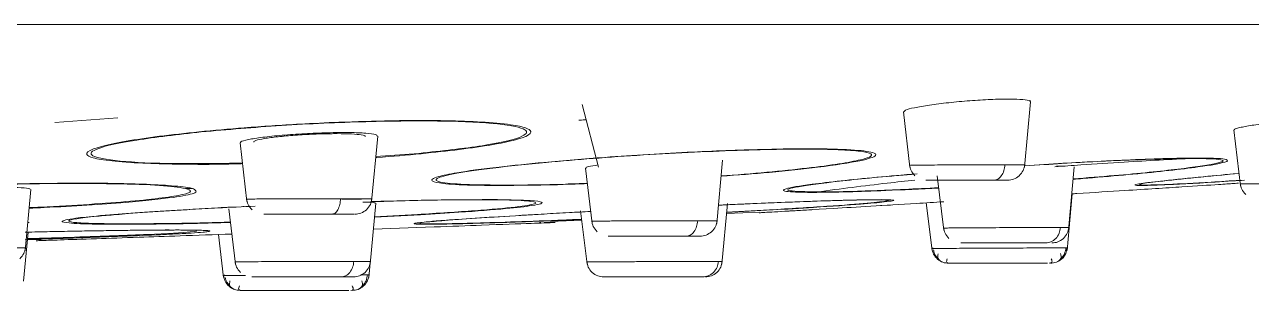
# Model space of a CAD drawing. Extents: x -6207 to -5787, y -4608 to -3937.
# Drawn here: x -6077.38 to -6070.13, y -4093.23 to -4091.66 of the extents above; entities that cross this region are included whole.
import ezdxf

# ---------------------------------------------------------------- set-up
doc = ezdxf.new("R2010")
doc.units = 0
doc.header["$LTSCALE"] = 7
doc.layers.get('0').update_dxf_attribs({"color": 2, "linetype": 'CONTINUOUS'})

msp = doc.modelspace()

# ---------------------------------------------------------------- linework, layer by layer
at = {"color": 8, "linetype": 'Continuous', "lineweight": 15}
for p, q in [((-6062.1122, -4091.66348), (-6083.93456, -4091.66348)), ((-6075.04852, -4092.42363), (-6075.30254, -4092.44282)), ((-6075.03881, -4092.78533), (-6075.31084, -4092.79921)), ((-6075.0578, -4092.78395), (-6075.31066, -4092.79723)), ((-6072.96047, -4092.75741), (-6073.23004, -4092.77219)), ((-6072.97682, -4092.75703), (-6073.22996, -4092.77124))]:
    msp.add_line(p, q, dxfattribs=at)
at = {"color": 7, "linetype": 'Continuous', "lineweight": 15}
for p, q in [((-6074.08427, -4092.1359), (-6073.98752, -4092.50488)), ((-6071.46946, -4092.50531), (-6071.43339, -4092.11974)), ((-6077.20079, -4092.24207), (-6076.82794, -4092.21327)), ((-6072.18495, -4092.17889), (-6072.14686, -4092.50531)), ((-6070.23101, -4092.28487), (-6070.19159, -4092.61539)), ((-6076.10452, -4092.36123), (-6076.06515, -4092.70677)), ((-6075.32796, -4092.70677), (-6075.29089, -4092.32177)), ((-6074.06345, -4092.50998), (-6074.02514, -4092.83652)), ((-6073.28787, -4092.83652), (-6073.25324, -4092.46387)), ((-6071.46859, -4092.49644), (-6071.26874, -4092.48359)), ((-6071.46857, -4092.49768), (-6071.34933, -4092.48979)), ((-6071.22877, -4092.49816), (-6071.27976, -4092.4992)), ((-6071.20866, -4092.87674), (-6071.17503, -4092.50247)), ((-6071.98444, -4092.55669), (-6071.9459, -4092.87674)), ((-6077.37684, -4092.99805), (-6077.34203, -4092.63656)), ((-6075.33643, -4093.07789), (-6075.30323, -4092.71628)), ((-6073.25707, -4093.07782), (-6073.22533, -4092.71896)), ((-6072.26121, -4092.72809), (-6072.31937, -4092.73159)), ((-6072.04942, -4092.71533), (-6072.01492, -4092.99631)), ((-6071.21743, -4092.99631), (-6071.18821, -4092.66233)), ((-6076.17238, -4092.74985), (-6076.13353, -4093.07789)), ((-6074.09276, -4092.76156), (-6074.05423, -4093.07782)), ((-6073.23057, -4092.77823), (-6073.03741, -4092.76955)), ((-6077.35414, -4092.83297), (-6077.35383, -4092.82951)), ((-6076.54775, -4092.87402), (-6076.36533, -4092.87757)), ((-6075.31736, -4092.87016), (-6074.95752, -4092.85731)), ((-6074.33569, -4092.83182), (-6074.3284, -4092.83149)), ((-6074.27038, -4092.825), (-6074.08604, -4092.81671)), ((-6077.38515, -4093.17815), (-6077.35908, -4092.88797)), ((-6077.37523, -4092.93341), (-6077.28425, -4092.93096)), ((-6077.19891, -4092.93508), (-6077.28704, -4092.93799)), ((-6076.23379, -4092.90232), (-6076.20261, -4093.15629)), ((-6072.00989, -4092.98), (-6072.00874, -4092.98427)), ((-6075.345, -4093.15629), (-6075.33744, -4093.06986)), ((-6074.05423, -4093.07782), (-6074.05422, -4093.07787)), ((-6073.25708, -4093.07787), (-6073.25707, -4093.07782)), ((-6076.19705, -4093.14), (-6076.19591, -4093.14425))]:
    msp.add_line(p, q, dxfattribs=at)
for centre, radius, start, end in [((-6076.3301, -4092.13682), 0.16041, 263.406764, 268.152733), ((-6075.02189, -4092.25515), 0.17056, 261.018209, 265.432268), ((-6074.30054, -4092.33625), 0.14066, 266.339822, 271.504682), ((-6076.41662, -4092.06296), 0.56753, 268.920581, 272.934991), ((-6075.03781, -4092.64057), 0.14476, 262.064274, 269.603754), ((-6072.96521, -4092.61024), 0.14725, 265.479693, 271.847616)]:
    msp.add_arc(centre, radius, start, end, dxfattribs=at)
for points, knots in [([(-6071.43733, -4092.11936), (-6071.43603, -4092.1183), (-6071.42949, -4092.11297), (-6071.46047, -4092.10671), (-6071.51292, -4092.10325), (-6071.58303, -4092.1026), (-6071.66734, -4092.10466), (-6071.79245, -4092.11226), (-6071.91947, -4092.12389), (-6072.03479, -4092.1384), (-6072.12378, -4092.15386), (-6072.17824, -4092.16816), (-6072.1806, -4092.17531), (-6072.18166, -4092.17851)], [0, 0, 0, 0, 0.0264796, 0.1335168, 0.2399567, 0.2730482, 0.3789939, 0.4849278, 0.5911621, 0.6979747, 0.8053079, 0.9128898, 1, 1, 1, 1]), ([(-6069.55321, -4092.20969), (-6069.58181, -4092.21016), (-6069.639, -4092.21109), (-6069.75791, -4092.21829), (-6069.88533, -4092.22892), (-6070.01005, -4092.24207), (-6070.11807, -4092.25636), (-6070.19393, -4092.2698), (-6070.23173, -4092.27962), (-6070.22714, -4092.28316), (-6070.22577, -4092.28422)], [0, 0, 0, 0, 0.1337662, 0.2675265, 0.4015929, 0.5362401, 0.6714229, 0.8068528, 0.9421347, 1, 1, 1, 1]), ([(-6076.34852, -4092.29617), (-6076.2608, -4092.28796), (-6076.07286, -4092.27039), (-6075.78647, -4092.25179), (-6075.49245, -4092.23785), (-6075.16804, -4092.22842), (-6074.85883, -4092.22932), (-6074.61688, -4092.24096), (-6074.43311, -4092.26153), (-6074.36345, -4092.29333), (-6074.42749, -4092.33338), (-6074.58194, -4092.36858), (-6074.7985, -4092.40058), (-6074.95721, -4092.41705), (-6075.03548, -4092.42518)], [0, 0, 0, 0, 0.0712487, 0.1526428, 0.208668, 0.286159, 0.3952038, 0.4674458, 0.5488262, 0.6725224, 0.7565308, 0.8599324, 0.9309259, 1, 1, 1, 1]), ([(-6076.33527, -4092.29714), (-6076.18018, -4092.28343), (-6075.8699, -4092.25598), (-6075.35253, -4092.23331), (-6074.89213, -4092.22946), (-6074.55558, -4092.24706), (-6074.38926, -4092.28181), (-6074.42398, -4092.32811), (-6074.64327, -4092.37908), (-6074.91346, -4092.40878), (-6075.04852, -4092.42363)], [0, 0, 0, 0, 0.1249093, 0.2499017, 0.3747332, 0.4997051, 0.6246946, 0.7497856, 0.8749268, 1, 1, 1, 1]), ([(-6074.10389, -4092.22781), (-6074.10073, -4092.22758), (-6074.09046, -4092.22683), (-6074.07296, -4092.22585), (-6074.06086, -4092.22517)], [0, 0, 0, 0, 0.3080277, 1, 1, 1, 1]), ([(-6075.29433, -4092.32144), (-6075.2956, -4092.31826), (-6075.29843, -4092.31118), (-6075.35749, -4092.30377), (-6075.43195, -4092.30082), (-6075.5203, -4092.30016), (-6075.62081, -4092.30195), (-6075.75957, -4092.30865), (-6075.89128, -4092.31891), (-6076.00243, -4092.33173), (-6076.07571, -4092.34529), (-6076.1089, -4092.35553), (-6076.10172, -4092.35991), (-6076.10034, -4092.36075)], [0, 0, 0, 0, 0.0874644, 0.1944333, 0.3010248, 0.3342387, 0.4405101, 0.5467781, 0.6532299, 0.7600414, 0.8671817, 0.9744851, 1, 1, 1, 1]), ([(-6076.02511, -4092.35637), (-6076.02296, -4092.35329), (-6076.01855, -4092.34695), (-6075.96613, -4092.33592), (-6075.88512, -4092.32518), (-6075.78179, -4092.31604), (-6075.66916, -4092.3096), (-6075.58447, -4092.30727), (-6075.50847, -4092.30686), (-6075.44077, -4092.30834), (-6075.38537, -4092.31391), (-6075.36136, -4092.31972), (-6075.36795, -4092.3237), (-6075.36894, -4092.3243)], [0, 0, 0, 0, 0.10052578, 0.20685606, 0.3133732, 0.41981204, 0.52594596, 0.63168739, 0.6647352, 0.77014174, 0.87554533, 0.98116952, 1, 1, 1, 1]), ([(-6073.98943, -4092.492), (-6074.01068, -4092.49524), (-6074.05491, -4092.50197), (-6074.05968, -4092.50715), (-6074.06215, -4092.50984)], [0, 0, 0, 0, 0.4803867, 1, 1, 1, 1]), ([(-6072.14857, -4092.49), (-6072.14647, -4092.50204), (-6072.1421, -4092.52701), (-6072.12521, -4092.54598), (-6072.11646, -4092.55581)], [0, 0, 0, 0, 0.4819639, 1, 1, 1, 1]), ([(-6071.58498, -4092.49081), (-6071.58648, -4092.50258), (-6071.58959, -4092.52699), (-6071.60503, -4092.55745), (-6071.62629, -4092.57826), (-6071.64253, -4092.58085), (-6071.65036, -4092.5821)], [0, 0, 0, 0, 0.2411306, 0.4999471, 0.7587802, 1, 1, 1, 1]), ([(-6071.50015, -4092.55581), (-6071.4914, -4092.54598), (-6071.47451, -4092.52701), (-6071.47014, -4092.50204), (-6071.46803, -4092.49)], [0, 0, 0, 0, 0.5180403, 1, 1, 1, 1]), ([(-6070.46857, -4092.45271), (-6070.60536, -4092.45946), (-6070.82797, -4092.47044), (-6071.10164, -4092.4886), (-6071.23834, -4092.49892), (-6071.28922, -4092.50276)], [0, 0, 0, 0, 0.5001088, 0.8139427, 1, 1, 1, 1]), ([(-6070.44257, -4092.45081), (-6070.4469, -4092.45122), (-6070.45555, -4092.45205), (-6070.46423, -4092.45249), (-6070.46857, -4092.45271)], [0, 0, 0, 0, 0.4999539, 1, 1, 1, 1]), ([(-6072.04749, -4092.5821), (-6072.04777, -4092.5821), (-6072.05652, -4092.5821), (-6072.03966, -4092.5821), (-6071.99521, -4092.5821), (-6071.91787, -4092.5821), (-6071.82542, -4092.5821), (-6071.72851, -4092.5821), (-6071.67635, -4092.5821), (-6071.65036, -4092.5821)], [0, 0, 0, 0, 0.0054774, 0.1713816, 0.3373256, 0.5032371, 0.6690459, 0.8351046, 1, 1, 1, 1]), ([(-6071.65036, -4092.5821), (-6071.62976, -4092.5821), (-6071.5884, -4092.5821), (-6071.56403, -4092.5821), (-6071.56943, -4092.5821), (-6071.57016, -4092.5821)], [0, 0, 0, 0, 0.4617517, 0.9273556, 1, 1, 1, 1]), ([(-6071.50015, -4092.55581), (-6071.5107, -4092.56367), (-6071.53107, -4092.57885), (-6071.55633, -4092.58103), (-6071.56851, -4092.58208)], [0, 0, 0, 0, 0.5179718, 1, 1, 1, 1]), ([(-6070.64417, -4092.58482), (-6070.57304, -4092.57732), (-6070.45322, -4092.56468), (-6070.27344, -4092.54826), (-6070.20039, -4092.5416)], [0, 0, 0, 0, 0.5937274, 1, 1, 1, 1]), ([(-6070.5695, -4092.57784), (-6070.53436, -4092.57399), (-6070.4446, -4092.56416), (-6070.29276, -4092.55031), (-6070.20036, -4092.54188)], [0, 0, 0, 0, 0.3914585, 1, 1, 1, 1]), ([(-6078.46381, -4092.64481), (-6078.33251, -4092.63737), (-6078.06983, -4092.62248), (-6077.62489, -4092.60705), (-6077.35072, -4092.60329), (-6077.21362, -4092.60141)], [0, 0, 0, 0, 0.3331304, 0.6665152, 1, 1, 1, 1]), ([(-6078.41049, -4092.64047), (-6078.3978, -4092.6396), (-6078.3164, -4092.63405), (-6078.08596, -4092.62308), (-6077.76917, -4092.61085), (-6077.4798, -4092.60308), (-6077.34319, -4092.60198), (-6077.29938, -4092.60163)], [0, 0, 0, 0, 0.0399167, 0.256026, 0.6119688, 0.8755512, 1, 1, 1, 1]), ([(-6077.34585, -4092.63668), (-6077.34724, -4092.63458), (-6077.35033, -4092.6299), (-6077.41324, -4092.62494), (-6077.49273, -4092.623), (-6077.58732, -4092.62258), (-6077.69483, -4092.62377), (-6077.84437, -4092.62823), (-6077.98223, -4092.63518), (-6078.0728, -4092.64099), (-6078.10108, -4092.64429), (-6078.10327, -4092.64454)], [0, 0, 0, 0, 0.1123875, 0.2513169, 0.3900868, 0.4334928, 0.5721465, 0.7107985, 0.8495239, 0.9883831, 1, 1, 1, 1]), ([(-6072.69462, -4092.65103), (-6072.69887, -4092.65157), (-6072.70737, -4092.65264), (-6072.7159, -4092.65336), (-6072.72016, -4092.65372)], [0, 0, 0, 0, 0.5000259, 1, 1, 1, 1]), ([(-6071.1894, -4092.6624), (-6071.17945, -4092.66178), (-6071.06687, -4092.65475), (-6070.83088, -4092.63985), (-6070.5284, -4092.62054), (-6070.33017, -4092.60777), (-6070.2204, -4092.60064), (-6070.2092, -4092.5999), (-6070.20326, -4092.59951)], [0, 0, 0, 0, 0.0170812, 0.1933136, 0.4427854, 0.6713235, 0.825856, 1, 1, 1, 1]), ([(-6070.19333, -4092.60001), (-6070.19122, -4092.61204), (-6070.18685, -4092.63702), (-6070.16997, -4092.65599), (-6070.16122, -4092.66581)], [0, 0, 0, 0, 0.4819711, 1, 1, 1, 1]), ([(-6076.06699, -4092.69001), (-6076.06488, -4092.70205), (-6076.06051, -4092.72702), (-6076.04362, -4092.74599), (-6076.03487, -4092.75581)], [0, 0, 0, 0, 0.4819711, 1, 1, 1, 1]), ([(-6075.51156, -4092.6908), (-6075.5127, -4092.70258), (-6075.51506, -4092.72699), (-6075.52682, -4092.75747), (-6075.54302, -4092.77824), (-6075.55538, -4092.78083), (-6075.56135, -4092.78209)], [0, 0, 0, 0, 0.24127761, 0.50007287, 0.75878626, 1, 1, 1, 1]), ([(-6075.30683, -4092.71643), (-6075.30806, -4092.71506), (-6075.31075, -4092.71207), (-6075.35576, -4092.71116), (-6075.38013, -4092.71066)], [0, 0, 0, 0, 0.45863693, 1, 1, 1, 1]), ([(-6075.35849, -4092.75581), (-6075.34974, -4092.74599), (-6075.33285, -4092.72702), (-6075.32848, -4092.70205), (-6075.32638, -4092.69001)], [0, 0, 0, 0, 0.5180289, 1, 1, 1, 1]), ([(-6075.3314, -4092.70892), (-6075.28045, -4092.70726), (-6075.0882, -4092.701), (-6074.84471, -4092.69686), (-6074.71012, -4092.69782), (-6074.66161, -4092.69816)], [0, 0, 0, 0, 0.1874366, 0.7071708, 1, 1, 1, 1]), ([(-6075.33121, -4092.70818), (-6075.30511, -4092.70731), (-6075.17517, -4092.70301), (-6074.89456, -4092.69687), (-6074.70353, -4092.69657), (-6074.58401, -4092.69638)], [0, 0, 0, 0, 0.0859806, 0.4281297, 1, 1, 1, 1]), ([(-6073.2779, -4092.72921), (-6073.21737, -4092.7264), (-6073.01442, -4092.71699), (-6072.72481, -4092.70604), (-6072.4802, -4092.69825), (-6072.41349, -4092.69833), (-6072.39322, -4092.69836)], [0, 0, 0, 0, 0.1485313, 0.4980471, 0.8474708, 1, 1, 1, 1]), ([(-6073.27789, -4092.72914), (-6073.23981, -4092.72737), (-6073.09777, -4092.72079), (-6072.81543, -4092.70925), (-6072.513, -4092.69859), (-6072.39653, -4092.69731), (-6072.35093, -4092.69681)], [0, 0, 0, 0, 0.0896148, 0.3342294, 0.7392805, 1, 1, 1, 1]), ([(-6073.03721, -4092.77393), (-6073.03323, -4092.7737), (-6073.0238, -4092.77313), (-6072.88866, -4092.7653), (-6072.65775, -4092.75176), (-6072.37681, -4092.73502), (-6072.15294, -4092.72166), (-6072.00015, -4092.71235), (-6071.94614, -4092.70906)], [0, 0, 0, 0, 0.14925982, 0.35378312, 0.60554644, 0.75326651, 0.91278481, 1, 1, 1, 1]), ([(-6076.87504, -4092.78671), (-6076.8109, -4092.78144), (-6076.68123, -4092.77078), (-6076.40704, -4092.75433), (-6076.20278, -4092.74248), (-6076.08721, -4092.73766), (-6076.08171, -4092.73743)], [0, 0, 0, 0, 0.3197649, 0.64650653, 0.9831695, 1, 1, 1, 1]), ([(-6076.83813, -4092.78481), (-6076.81486, -4092.78274), (-6076.7322, -4092.7754), (-6076.52654, -4092.76179), (-6076.27155, -4092.74686), (-6076.0909, -4092.73837), (-6076.01608, -4092.73486)], [0, 0, 0, 0, 0.12646486, 0.4493336, 0.77193791, 1, 1, 1, 1]), ([(-6075.96497, -4092.78209), (-6075.95632, -4092.78209), (-6075.93902, -4092.78209), (-6075.86494, -4092.78209), (-6075.76857, -4092.78209), (-6075.65914, -4092.78209), (-6075.59386, -4092.78209), (-6075.56135, -4092.78209)], [0, 0, 0, 0, 0.200289, 0.4005468, 0.600671, 0.8011103, 1, 1, 1, 1]), ([(-6075.56135, -4092.78209), (-6075.5332, -4092.78209), (-6075.47665, -4092.78209), (-6075.43062, -4092.78209), (-6075.4306, -4092.78209), (-6075.43059, -4092.78209)], [0, 0, 0, 0, 0.3710608, 0.7454266, 1, 1, 1, 1]), ([(-6075.35849, -4092.75581), (-6075.36904, -4092.76368), (-6075.38941, -4092.77885), (-6075.41467, -4092.78104), (-6075.42684, -4092.78209)], [0, 0, 0, 0, 0.5179707, 1, 1, 1, 1]), ([(-6074.97856, -4092.82553), (-6074.97528, -4092.82516), (-6074.95124, -4092.82247), (-6074.83359, -4092.81388), (-6074.62823, -4092.80006), (-6074.34467, -4092.78309), (-6074.13279, -4092.77166), (-6074.03338, -4092.7663)], [0, 0, 0, 0, 0.03067434, 0.22509516, 0.50007017, 0.76545048, 1, 1, 1, 1]), ([(-6074.94485, -4092.82353), (-6074.92384, -4092.82161), (-6074.86635, -4092.81635), (-6074.69736, -4092.80471), (-6074.45226, -4092.78947), (-6074.2235, -4092.77629), (-6074.07563, -4092.76852), (-6074.03338, -4092.7663)], [0, 0, 0, 0, 0.1448063, 0.3963885, 0.6479351, 0.8993871, 1, 1, 1, 1]), ([(-6072.72652, -4092.75574), (-6072.77455, -4092.75857), (-6072.91451, -4092.76682), (-6072.96892, -4092.76996), (-6073.00466, -4092.77203)], [0, 0, 0, 0, 0.34314414, 1, 1, 1, 1]), ([(-6077.37593, -4092.88833), (-6077.36279, -4092.88803), (-6077.30015, -4092.88661), (-6077.19347, -4092.88453), (-6077.05601, -4092.88192), (-6076.92764, -4092.87981), (-6076.80918, -4092.87806), (-6076.64887, -4092.87611), (-6076.55406, -4092.87575), (-6076.48694, -4092.8755)], [0, 0, 0, 0, 0.03500306, 0.16683407, 0.299173, 0.43291088, 0.56137227, 0.68952599, 1, 1, 1, 1]), ([(-6076.48694, -4092.8755), (-6076.49709, -4092.87577), (-6076.51737, -4092.8763), (-6076.53762, -4092.87478), (-6076.54775, -4092.87402)], [0, 0, 0, 0, 0.50001181, 1, 1, 1, 1]), ([(-6074.95752, -4092.85731), (-6074.8601, -4092.85379), (-6074.62285, -4092.84522), (-6074.38801, -4092.83662), (-6074.25035, -4092.83157), (-6074.26458, -4092.83208), (-6074.27005, -4092.83228)], [0, 0, 0, 0, 0.2355587, 0.5736873, 0.8361212, 1, 1, 1, 1]), ([(-6074.27614, -4092.83194), (-6074.28159, -4092.83187), (-6074.29248, -4092.83172), (-6074.30337, -4092.83113), (-6074.30881, -4092.83084)], [0, 0, 0, 0, 0.5000994, 1, 1, 1, 1]), ([(-6074.27614, -4092.83194), (-6074.27069, -4092.83195), (-6074.25978, -4092.83197), (-6074.24889, -4092.8315), (-6074.24345, -4092.83127)], [0, 0, 0, 0, 0.5000645, 1, 1, 1, 1]), ([(-6074.027, -4092.82), (-6074.02489, -4092.83203), (-6074.02052, -4092.85701), (-6074.00363, -4092.87597), (-6073.99488, -4092.8858)], [0, 0, 0, 0, 0.4819683, 1, 1, 1, 1]), ([(-6073.40063, -4092.82081), (-6073.40221, -4092.83258), (-6073.40548, -4092.85699), (-6073.42175, -4092.88745), (-6073.44415, -4092.90825), (-6073.46125, -4092.91085), (-6073.4695, -4092.9121)], [0, 0, 0, 0, 0.2411334, 0.4999483, 0.7587779, 1, 1, 1, 1]), ([(-6073.31847, -4092.8858), (-6073.30972, -4092.87597), (-6073.29283, -4092.85701), (-6073.28846, -4092.83203), (-6073.28635, -4092.82)], [0, 0, 0, 0, 0.51803175, 1, 1, 1, 1]), ([(-6071.94784, -4092.86), (-6071.94573, -4092.87204), (-6071.94136, -4092.89701), (-6071.92447, -4092.91598), (-6071.91572, -4092.92581)], [0, 0, 0, 0, 0.4819683, 1, 1, 1, 1]), ([(-6071.3431, -4092.9521), (-6071.33276, -4092.95085), (-6071.31134, -4092.94826), (-6071.28329, -4092.92746), (-6071.26292, -4092.89699), (-6071.25883, -4092.87259), (-6071.25685, -4092.86081)], [0, 0, 0, 0, 0.2412162, 0.5000623, 0.7588673, 1, 1, 1, 1]), ([(-6071.23927, -4092.92581), (-6071.23052, -4092.91598), (-6071.21363, -4092.89701), (-6071.20926, -4092.87204), (-6071.20716, -4092.86)], [0, 0, 0, 0, 0.5180346, 1, 1, 1, 1]), ([(-6077.31169, -4092.9388), (-6077.30625, -4092.93864), (-6077.29536, -4092.93832), (-6077.2845, -4092.93754), (-6077.27906, -4092.93716)], [0, 0, 0, 0, 0.4999096, 1, 1, 1, 1]), ([(-6077.28406, -4092.93789), (-6077.28893, -4092.93805), (-6077.2998, -4092.93841), (-6077.17378, -4092.93423), (-6076.9773, -4092.92766), (-6076.72476, -4092.91913), (-6076.45527, -4092.90998), (-6076.25881, -4092.90319), (-6076.15465, -4092.89958)], [0, 0, 0, 0, 0.1478167, 0.3295474, 0.5269993, 0.6991837, 0.8405158, 1, 1, 1, 1]), ([(-6073.92651, -4092.9121), (-6073.92676, -4092.9121), (-6073.93492, -4092.9121), (-6073.91243, -4092.9121), (-6073.85804, -4092.9121), (-6073.76795, -4092.9121), (-6073.66273, -4092.9121), (-6073.55442, -4092.9121), (-6073.49773, -4092.9121), (-6073.4695, -4092.9121)], [0, 0, 0, 0, 0.0054346, 0.1713607, 0.3373277, 0.5032652, 0.6690972, 0.8351853, 1, 1, 1, 1]), ([(-6073.4695, -4092.9121), (-6073.44778, -4092.9121), (-6073.40415, -4092.9121), (-6073.37998, -4092.9121), (-6073.38648, -4092.9121), (-6073.38668, -4092.9121)], [0, 0, 0, 0, 0.4899479, 0.9842591, 1, 1, 1, 1]), ([(-6073.31847, -4092.8858), (-6073.32902, -4092.89367), (-6073.34938, -4092.90887), (-6073.37464, -4092.91105), (-6073.38682, -4092.9121)], [0, 0, 0, 0, 0.51805, 1, 1, 1, 1]), ([(-6071.23927, -4092.92581), (-6071.24982, -4092.93367), (-6071.27019, -4092.94885), (-6071.29545, -4092.95103), (-6071.30763, -4092.95208)], [0, 0, 0, 0, 0.5179646, 1, 1, 1, 1]), ([(-6077.40724, -4093.0458), (-6077.39849, -4093.03598), (-6077.3816, -4093.01701), (-6077.37723, -4092.99204), (-6077.37513, -4092.98)], [0, 0, 0, 0, 0.5180232, 1, 1, 1, 1]), ([(-6071.21608, -4092.98081), (-6071.21989, -4092.9808), (-6071.22816, -4092.98077), (-6071.28784, -4092.98096), (-6071.36139, -4092.9813), (-6071.43426, -4092.98167), (-6071.52083, -4092.98211), (-6071.61635, -4092.98255), (-6071.71197, -4092.98299), (-6071.79876, -4092.98343), (-6071.8717, -4092.9838), (-6071.9451, -4092.98414), (-6072.00442, -4092.98429), (-6072.01262, -4092.98429), (-6072.0164, -4092.98429)], [0, 0, 0, 0, 0.09961997, 0.21590162, 0.28060113, 0.34951789, 0.42265019, 0.50000219, 0.57764853, 0.65101239, 0.72007998, 0.78485099, 0.90097076, 1, 1, 1, 1]), ([(-6071.91714, -4093.0721), (-6071.92875, -4093.07092), (-6071.95282, -4093.06846), (-6071.98463, -4093.0487), (-6072.00832, -4093.01952), (-6072.01374, -4092.99577), (-6072.01636, -4092.98427)], [0, 0, 0, 0, 0.2403779, 0.4982927, 0.7570939, 1, 1, 1, 1]), ([(-6072.00665, -4092.99206), (-6072.0051, -4092.99979), (-6072.00228, -4093.01385), (-6071.99123, -4093.0318), (-6071.98234, -4093.04111), (-6071.97785, -4093.0458)], [0, 0, 0, 0, 0.3766727, 0.685538, 1, 1, 1, 1]), ([(-6071.97964, -4093.01595), (-6071.98155, -4093.02683), (-6071.98525, -4093.04796), (-6071.96285, -4093.05996), (-6071.95198, -4093.06578)], [0, 0, 0, 0, 0.5146597, 1, 1, 1, 1]), ([(-6071.84571, -4092.9521), (-6071.8464, -4092.9521), (-6071.84776, -4092.9521), (-6071.7973, -4092.9521), (-6071.71644, -4092.9521), (-6071.61336, -4092.9521), (-6071.50567, -4092.9521), (-6071.40661, -4092.9521), (-6071.36421, -4092.9521), (-6071.3431, -4092.9521)], [0, 0, 0, 0, 0.1432162, 0.28615245, 0.4291254, 0.57207873, 0.71493663, 0.85801521, 1, 1, 1, 1]), ([(-6071.21611, -4092.98081), (-6071.21839, -4092.99258), (-6071.22312, -4093.01699), (-6071.24665, -4093.04745), (-6071.27903, -4093.06825), (-6071.30376, -4093.07085), (-6071.3157, -4093.0721)], [0, 0, 0, 0, 0.2411382, 0.4999435, 0.7587743, 1, 1, 1, 1]), ([(-6071.28077, -4093.06578), (-6071.27015, -4093.05982), (-6071.24826, -4093.04753), (-6071.25297, -4093.02588), (-6071.25539, -4093.01474)], [0, 0, 0, 0, 0.4853831, 1, 1, 1, 1]), ([(-6071.25531, -4093.0458), (-6071.25085, -4093.04111), (-6071.242, -4093.03182), (-6071.22928, -4093.01014), (-6071.22597, -4092.99189), (-6071.22381, -4092.98)], [0, 0, 0, 0, 0.26194714, 0.51920901, 1, 1, 1, 1]), ([(-6076.13555, -4093.05999), (-6076.13345, -4093.07203), (-6076.12908, -4093.09702), (-6076.11219, -4093.11599), (-6076.10344, -4093.12582)], [0, 0, 0, 0, 0.48213562, 1, 1, 1, 1]), ([(-6075.4332, -4093.0608), (-6075.43492, -4093.07258), (-6075.43849, -4093.09699), (-6075.45623, -4093.12747), (-6075.48067, -4093.14824), (-6075.49933, -4093.15084), (-6075.50832, -4093.15209)], [0, 0, 0, 0, 0.2412821, 0.5000651, 0.7587895, 1, 1, 1, 1]), ([(-6075.36693, -4093.12582), (-6075.35818, -4093.11599), (-6075.34128, -4093.09702), (-6075.33692, -4093.07203), (-6075.33481, -4093.05999)], [0, 0, 0, 0, 0.51786438, 1, 1, 1, 1]), ([(-6074.05631, -4093.05999), (-6074.05411, -4093.07183), (-6074.04955, -4093.09639), (-6074.02606, -4093.12715), (-6073.99354, -4093.1482), (-6073.96865, -4093.15083), (-6073.95665, -4093.15209)], [0, 0, 0, 0, 0.2408333, 0.4995641, 0.7585976, 1, 1, 1, 1]), ([(-6073.27734, -4093.0608), (-6073.2795, -4093.07258), (-6073.28397, -4093.097), (-6073.30621, -4093.12747), (-6073.33685, -4093.14824), (-6073.36024, -4093.15084), (-6073.37152, -4093.15209)], [0, 0, 0, 0, 0.2412762, 0.5000644, 0.7587952, 1, 1, 1, 1]), ([(-6073.35516, -4093.15209), (-6073.34316, -4093.15083), (-6073.31827, -4093.1482), (-6073.28575, -4093.12715), (-6073.26226, -4093.09639), (-6073.2577, -4093.07183), (-6073.2555, -4093.05999)], [0, 0, 0, 0, 0.241402, 0.5004395, 0.759167, 1, 1, 1, 1]), ([(-6071.91116, -4093.0721), (-6071.91821, -4093.07099), (-6071.93299, -4093.06867), (-6071.92841, -4093.05366), (-6071.92601, -4093.0458)], [0, 0, 0, 0, 0.4763594, 1, 1, 1, 1]), ([(-6071.91714, -4093.0721), (-6071.91264, -4093.0721), (-6071.9036, -4093.0721), (-6071.83437, -4093.0721), (-6071.73467, -4093.0721), (-6071.61645, -4093.0721), (-6071.49754, -4093.0721), (-6071.4001, -4093.0721), (-6071.34224, -4093.0721), (-6071.33433, -4093.0721), (-6071.33278, -4093.0721)], [0, 0, 0, 0, 0.1371173, 0.27549566, 0.41360587, 0.55175379, 0.68988241, 0.82791789, 0.96617774, 1, 1, 1, 1]), ([(-6071.3106, -4093.0458), (-6071.30753, -4093.05366), (-6071.30166, -4093.06867), (-6071.31566, -4093.07099), (-6071.32232, -4093.0721)], [0, 0, 0, 0, 0.5237028, 1, 1, 1, 1]), ([(-6076.10483, -4093.2321), (-6076.11644, -4093.23092), (-6076.14051, -4093.22846), (-6076.17231, -4093.2087), (-6076.196, -4093.17952), (-6076.20142, -4093.15577), (-6076.20405, -4093.14427)], [0, 0, 0, 0, 0.2403758, 0.4982895, 0.7570908, 1, 1, 1, 1]), ([(-6076.19297, -4093.15519), (-6076.19161, -4093.16184), (-6076.18895, -4093.17482), (-6076.17835, -4093.19179), (-6076.16947, -4093.20111), (-6076.16498, -4093.20581)], [0, 0, 0, 0, 0.3425183, 0.6682971, 1, 1, 1, 1]), ([(-6076.03471, -4093.15209), (-6076.03488, -4093.15209), (-6076.04031, -4093.15209), (-6076.00797, -4093.15209), (-6075.93859, -4093.15209), (-6075.8326, -4093.15209), (-6075.71383, -4093.15209), (-6075.59576, -4093.15209), (-6075.53739, -4093.15209), (-6075.50832, -4093.15209)], [0, 0, 0, 0, 0.0054159, 0.1713507, 0.3373285, 0.503291, 0.6691421, 0.835257, 1, 1, 1, 1]), ([(-6075.50832, -4093.15209), (-6075.48515, -4093.15209), (-6075.44214, -4093.15209), (-6075.43894, -4093.15209), (-6075.43747, -4093.15209)], [0, 0, 0, 0, 0.5388509, 1, 1, 1, 1]), ([(-6075.34368, -4093.14081), (-6075.34596, -4093.15259), (-6075.35069, -4093.17699), (-6075.37421, -4093.20745), (-6075.4066, -4093.22826), (-6075.43133, -4093.23085), (-6075.44326, -4093.2321)], [0, 0, 0, 0, 0.2411424, 0.4999491, 0.7587801, 1, 1, 1, 1]), ([(-6075.36693, -4093.12582), (-6075.37748, -4093.13368), (-6075.39784, -4093.14886), (-6075.4231, -4093.15104), (-6075.43528, -4093.15209)], [0, 0, 0, 0, 0.5179676, 1, 1, 1, 1]), ([(-6075.38345, -4093.20581), (-6075.37899, -4093.20112), (-6075.37015, -4093.19182), (-6075.35743, -4093.17015), (-6075.35412, -4093.15189), (-6075.35196, -4093.14)], [0, 0, 0, 0, 0.2619489, 0.5192166, 1, 1, 1, 1]), ([(-6073.37152, -4093.15209), (-6073.38847, -4093.15209), (-6073.42253, -4093.15209), (-6073.52049, -4093.15209), (-6073.63648, -4093.15209), (-6073.75588, -4093.15209), (-6073.86094, -4093.15209), (-6073.93056, -4093.15209), (-6073.96164, -4093.15209), (-6073.95476, -4093.15209), (-6073.95397, -4093.15209)], [0, 0, 0, 0, 0.1392139, 0.2797291, 0.4200048, 0.5603633, 0.700748, 0.8410893, 0.9816838, 1, 1, 1, 1]), ([(-6076.16523, -4093.17596), (-6076.16776, -4093.18684), (-6076.17269, -4093.208), (-6076.15047, -4093.21997), (-6076.13967, -4093.22579)], [0, 0, 0, 0, 0.51397348, 1, 1, 1, 1]), ([(-6076.09834, -4093.23208), (-6076.10491, -4093.23099), (-6076.11867, -4093.22872), (-6076.11226, -4093.21367), (-6076.10891, -4093.20581)], [0, 0, 0, 0, 0.47780173, 1, 1, 1, 1]), ([(-6076.10483, -4093.2321), (-6076.09988, -4093.2321), (-6076.08994, -4093.2321), (-6076.0138, -4093.2321), (-6075.90413, -4093.2321), (-6075.77408, -4093.2321), (-6075.64327, -4093.2321), (-6075.53608, -4093.2321), (-6075.47244, -4093.2321), (-6075.46375, -4093.2321), (-6075.46205, -4093.2321)], [0, 0, 0, 0, 0.1370805, 0.2754641, 0.4135817, 0.5517354, 0.6898729, 0.8279207, 0.9661944, 1, 1, 1, 1]), ([(-6075.44327, -4093.20581), (-6075.4392, -4093.21367), (-6075.43141, -4093.22872), (-6075.44431, -4093.23099), (-6075.45047, -4093.23208)], [0, 0, 0, 0, 0.5222865, 1, 1, 1, 1]), ([(-6075.40834, -4093.22579), (-6075.39782, -4093.21983), (-6075.37617, -4093.20758), (-6075.38219, -4093.18587), (-6075.38528, -4093.17472)], [0, 0, 0, 0, 0.4860469, 1, 1, 1, 1])]:
    msp.add_open_spline(points, degree=3, knots=knots, dxfattribs=at)
at = {"color": 8, "linetype": 'Continuous', "lineweight": 15}
for points, knots in [([(-6076.09053, -4092.48399), (-6076.10103, -4092.48438), (-6076.24563, -4092.48968), (-6076.45139, -4092.48777), (-6076.70019, -4092.48195), (-6076.8728, -4092.4695), (-6076.97954, -4092.4517), (-6077.02507, -4092.42795), (-6076.98634, -4092.39527), (-6076.82413, -4092.35737), (-6076.59305, -4092.32261), (-6076.42892, -4092.30486), (-6076.34852, -4092.29617)], [0, 0, 0, 0, 0.0104159, 0.143466, 0.2318946, 0.3377994, 0.4418266, 0.5265671, 0.6519234, 0.8062374, 0.9050799, 1, 1, 1, 1]), ([(-6076.09087, -4092.48104), (-6076.22751, -4092.48297), (-6076.52245, -4092.48714), (-6076.84247, -4092.47098), (-6077.01072, -4092.43938), (-6076.97177, -4092.39506), (-6076.74757, -4092.34415), (-6076.47266, -4092.31281), (-6076.33527, -4092.29714)], [0, 0, 0, 0, 0.1471325, 0.3175732, 0.4881657, 0.6587742, 0.8294683, 1, 1, 1, 1]), ([(-6075.03548, -4092.42518), (-6075.11959, -4092.4333), (-6075.20522, -4092.44157), (-6075.3013, -4092.44741), (-6075.303, -4092.44752)], [0, 0, 0, 0, 0.9823527, 1, 1, 1, 1]), ([(-6074.30952, -4092.47663), (-6074.19156, -4092.46649), (-6073.91551, -4092.44276), (-6073.44304, -4092.4144), (-6073.02702, -4092.39891), (-6072.70674, -4092.39502), (-6072.47978, -4092.40077), (-6072.35815, -4092.41576), (-6072.33538, -4092.43778), (-6072.42412, -4092.46744), (-6072.65383, -4092.50256), (-6072.95099, -4092.53451), (-6073.16486, -4092.55092), (-6073.26203, -4092.55838)], [0, 0, 0, 0, 0.0884241, 0.2069343, 0.3122888, 0.3863304, 0.4798902, 0.5702754, 0.639426, 0.7365154, 0.8447964, 0.9294928, 1, 1, 1, 1]), ([(-6074.29685, -4092.47686), (-6074.20599, -4092.46892), (-6074.02425, -4092.45304), (-6073.72176, -4092.43238), (-6073.4183, -4092.41556), (-6073.12718, -4092.40381), (-6072.86578, -4092.39794), (-6072.64771, -4092.39826), (-6072.48663, -4092.40487), (-6072.38836, -4092.41703), (-6072.36061, -4092.43428), (-6072.40578, -4092.45546), (-6072.51872, -4092.47922), (-6072.69341, -4092.50428), (-6072.92395, -4092.52891), (-6073.11973, -4092.54684), (-6073.23983, -4092.5551), (-6073.26186, -4092.55662)], [0, 0, 0, 0, 0.0702842, 0.1405875, 0.210889, 0.2811518, 0.3514177, 0.4216715, 0.4919612, 0.5622699, 0.6325535, 0.7028819, 0.7732418, 0.8435882, 0.9139154, 0.9842093, 1, 1, 1, 1]), ([(-6074.05269, -4092.60172), (-6074.07717, -4092.60276), (-6074.1985, -4092.60792), (-6074.45061, -4092.6132), (-6074.73467, -4092.61327), (-6074.91202, -4092.60294), (-6074.98833, -4092.58614), (-6074.95978, -4092.56419), (-6074.81945, -4092.53528), (-6074.60997, -4092.50618), (-6074.40161, -4092.48568), (-6074.30952, -4092.47663)], [0, 0, 0, 0, 0.0247049, 0.1224353, 0.2819719, 0.4069019, 0.5068575, 0.6525881, 0.7519341, 0.8903727, 1, 1, 1, 1]), ([(-6074.05294, -4092.59958), (-6074.09668, -4092.60139), (-6074.2724, -4092.60868), (-6074.53518, -4092.61184), (-6074.79465, -4092.60816), (-6074.94168, -4092.59437), (-6074.9618, -4092.57206), (-6074.85246, -4092.5432), (-6074.63087, -4092.51015), (-6074.40816, -4092.48796), (-6074.29685, -4092.47686)], [0, 0, 0, 0, 0.0452171, 0.181636, 0.3180649, 0.4543907, 0.5907752, 0.7271864, 0.8636439, 1, 1, 1, 1]), ([(-6071.58496, -4092.49081), (-6071.61681, -4092.49084), (-6071.67998, -4092.49088), (-6071.80235, -4092.49125), (-6071.91404, -4092.49166), (-6072.01435, -4092.49217), (-6072.08472, -4092.4927), (-6072.12307, -4092.49309), (-6072.14472, -4092.49339), (-6072.14352, -4092.49355), (-6072.14275, -4092.49365)], [0, 0, 0, 0, 0.1497228, 0.2969918, 0.4697276, 0.5773969, 0.7320903, 0.8437221, 0.9000444, 1, 1, 1, 1]), ([(-6071.46897, -4092.49129), (-6071.46972, -4092.49121), (-6071.47204, -4092.49098), (-6071.5073, -4092.49081), (-6071.56044, -4092.49081), (-6071.58496, -4092.49081)], [0, 0, 0, 0, 0.2055871, 0.6333323, 1, 1, 1, 1]), ([(-6071.34933, -4092.48979), (-6071.31607, -4092.48755), (-6071.11544, -4092.47405), (-6070.77414, -4092.45808), (-6070.57042, -4092.4545), (-6070.46857, -4092.45271)], [0, 0, 0, 0, 0.0903979, 0.54528028, 1, 1, 1, 1]), ([(-6071.26874, -4092.48359), (-6071.13171, -4092.47601), (-6070.90545, -4092.4635), (-6070.62636, -4092.45294), (-6070.50758, -4092.45156), (-6070.44257, -4092.45081)], [0, 0, 0, 0, 0.4100334, 0.6770739, 1, 1, 1, 1]), ([(-6070.44257, -4092.45081), (-6070.39994, -4092.45133), (-6070.32184, -4092.45229), (-6070.26246, -4092.46024), (-6070.26719, -4092.47533), (-6070.39949, -4092.49911), (-6070.60698, -4092.52435), (-6070.82075, -4092.54601), (-6071.01599, -4092.56362), (-6071.14298, -4092.57324), (-6071.18165, -4092.57617)], [0, 0, 0, 0, 0.123335, 0.2259588, 0.386087, 0.5867964, 0.7113843, 0.831851, 0.9487916, 1, 1, 1, 1]), ([(-6070.46857, -4092.45271), (-6070.40211, -4092.45437), (-6070.26914, -4092.45767), (-6070.30817, -4092.48152), (-6070.53773, -4092.51534), (-6070.85332, -4092.54858), (-6071.09844, -4092.56739), (-6071.18143, -4092.57376)], [0, 0, 0, 0, 0.2215427, 0.4431872, 0.6648545, 0.8865238, 1, 1, 1, 1]), ([(-6072.72016, -4092.65372), (-6072.76278, -4092.65326), (-6072.84078, -4092.65241), (-6072.90006, -4092.6453), (-6072.89583, -4092.63175), (-6072.76683, -4092.60998), (-6072.56179, -4092.58611), (-6072.35148, -4092.56483), (-6072.18554, -4092.55049), (-6072.10394, -4092.54343)], [0, 0, 0, 0, 0.130463, 0.238798, 0.4070041, 0.6166668, 0.748078, 0.8761203, 1, 1, 1, 1]), ([(-6072.69462, -4092.65103), (-6072.76109, -4092.64957), (-6072.89407, -4092.64665), (-6072.85561, -4092.62505), (-6072.62363, -4092.59336), (-6072.35171, -4092.56458), (-6072.15742, -4092.54914), (-6072.12336, -4092.54644)], [0, 0, 0, 0, 0.2372874, 0.4746815, 0.7121008, 0.9495235, 1, 1, 1, 1]), ([(-6072.11669, -4092.58079), (-6072.17109, -4092.58677), (-6072.36379, -4092.60794), (-6072.55639, -4092.63302), (-6072.69462, -4092.65103)], [0, 0, 0, 0, 0.2822814, 1, 1, 1, 1]), ([(-6070.16947, -4092.58165), (-6070.19302, -4092.58324), (-6070.3637, -4092.59479), (-6070.58546, -4092.60696), (-6070.76458, -4092.61394), (-6070.83345, -4092.61212), (-6070.8004, -4092.60283), (-6070.68955, -4092.59005), (-6070.64417, -4092.58482)], [0, 0, 0, 0, 0.0388116, 0.2813655, 0.4715325, 0.6238603, 0.8460063, 1, 1, 1, 1]), ([(-6070.19556, -4092.5821), (-6070.25325, -4092.58589), (-6070.42777, -4092.59737), (-6070.63281, -4092.60773), (-6070.78488, -4092.61218), (-6070.80015, -4092.60581), (-6070.72476, -4092.59387), (-6070.60759, -4092.58177), (-6070.5695, -4092.57784)], [0, 0, 0, 0, 0.0992885, 0.3003869, 0.5012839, 0.7022282, 0.9031985, 1, 1, 1, 1]), ([(-6076.38756, -4092.62974), (-6076.36997, -4092.63928), (-6076.33986, -4092.6556), (-6076.49777, -4092.68501), (-6076.72588, -4092.70907), (-6077.00415, -4092.72885), (-6077.20113, -4092.74044), (-6077.32294, -4092.74557), (-6077.35265, -4092.74683)], [0, 0, 0, 0, 0.2617062, 0.4477812, 0.6801819, 0.8196014, 0.9559983, 1, 1, 1, 1]), ([(-6076.42732, -4092.63038), (-6076.41215, -4092.63585), (-6076.38183, -4092.64678), (-6076.43313, -4092.66609), (-6076.55458, -4092.68618), (-6076.74349, -4092.70622), (-6076.99206, -4092.72453), (-6077.20182, -4092.73741), (-6077.3298, -4092.74272), (-6077.35234, -4092.74366)], [0, 0, 0, 0, 0.1609293, 0.3218865, 0.4829078, 0.6439437, 0.8048599, 0.9656295, 1, 1, 1, 1]), ([(-6077.29938, -4092.60163), (-6077.22219, -4092.60063), (-6076.98413, -4092.59755), (-6076.71233, -4092.60275), (-6076.48616, -4092.61402), (-6076.42209, -4092.62424), (-6076.38756, -4092.62974)], [0, 0, 0, 0, 0.1694696, 0.5226425, 0.7427789, 1, 1, 1, 1]), ([(-6077.21362, -4092.60141), (-6077.08776, -4092.60131), (-6076.83589, -4092.6011), (-6076.5571, -4092.61156), (-6076.47058, -4092.62411), (-6076.42732, -4092.63038)], [0, 0, 0, 0, 0.3330194, 0.6664616, 1, 1, 1, 1]), ([(-6071.97588, -4092.62778), (-6072.08336, -4092.63324), (-6072.28009, -4092.64322), (-6072.5348, -4092.65174), (-6072.65449, -4092.65302), (-6072.72016, -4092.65372)], [0, 0, 0, 0, 0.3520896, 0.6444854, 1, 1, 1, 1]), ([(-6071.97607, -4092.62621), (-6072.11256, -4092.63293), (-6072.40779, -4092.64746), (-6072.59432, -4092.64978), (-6072.69462, -4092.65103)], [0, 0, 0, 0, 0.4623321, 1, 1, 1, 1]), ([(-6069.58061, -4092.60082), (-6069.6045, -4092.60082), (-6069.65625, -4092.60081), (-6069.75071, -4092.60099), (-6069.8387, -4092.60134), (-6069.91254, -4092.60167), (-6069.9878, -4092.60212), (-6070.05877, -4092.60257), (-6070.11771, -4092.60297), (-6070.16086, -4092.60342), (-6070.18387, -4092.60378), (-6070.19618, -4092.60398), (-6070.19169, -4092.60403), (-6070.19104, -4092.60404)], [0, 0, 0, 0, 0.1253842, 0.2715463, 0.3528145, 0.4393384, 0.5311238, 0.6281645, 0.7258835, 0.8181744, 0.9050207, 0.9864169, 1, 1, 1, 1]), ([(-6075.51154, -4092.6908), (-6075.54848, -4092.69082), (-6075.62427, -4092.69087), (-6075.73535, -4092.6912), (-6075.82813, -4092.69149), (-6075.90214, -4092.69181), (-6075.96843, -4092.69226), (-6076.02118, -4092.69269), (-6076.05245, -4092.69308), (-6076.06908, -4092.69316), (-6076.06411, -4092.69329), (-6076.06285, -4092.69333)], [0, 0, 0, 0, 0.1563025, 0.3207242, 0.4179798, 0.5267435, 0.6391694, 0.7516307, 0.864125, 0.9656601, 1, 1, 1, 1]), ([(-6075.32805, -4092.69158), (-6075.32839, -4092.69149), (-6075.32915, -4092.69129), (-6075.35483, -4092.69097), (-6075.41106, -4092.69079), (-6075.47981, -4092.6908), (-6075.51154, -4092.6908)], [0, 0, 0, 0, 0.1581412, 0.3522717, 0.7011478, 1, 1, 1, 1]), ([(-6075.50382, -4092.69347), (-6075.50124, -4092.69345), (-6075.47313, -4092.69328), (-6075.42794, -4092.69298), (-6075.38007, -4092.69265), (-6075.36392, -4092.6924), (-6075.35855, -4092.69232)], [0, 0, 0, 0, 0.0377004, 0.4098961, 0.8039998, 1, 1, 1, 1]), ([(-6074.66161, -4092.69816), (-6074.61972, -4092.69815), (-6074.48198, -4092.69811), (-6074.36811, -4092.70576), (-6074.34106, -4092.72012), (-6074.46, -4092.73966), (-6074.698, -4092.76189), (-6074.93791, -4092.7766), (-6075.0578, -4092.78395)], [0, 0, 0, 0, 0.0803375, 0.2641731, 0.4481022, 0.632071, 0.8161423, 1, 1, 1, 1]), ([(-6074.58401, -4092.69638), (-6074.51093, -4092.69777), (-6074.37817, -4092.7003), (-6074.29866, -4092.71228), (-6074.34411, -4092.72886), (-6074.53079, -4092.75012), (-6074.76426, -4092.76882), (-6074.96132, -4092.78067), (-6075.03881, -4092.78533)], [0, 0, 0, 0, 0.17955889, 0.32615726, 0.54683851, 0.7033369, 0.88333506, 1, 1, 1, 1]), ([(-6072.39322, -4092.69836), (-6072.36016, -4092.69799), (-6072.26839, -4092.69696), (-6072.26445, -4092.70353), (-6072.37761, -4092.71665), (-6072.61728, -4092.73518), (-6072.85701, -4092.74975), (-6072.97682, -4092.75703)], [0, 0, 0, 0, 0.1233646, 0.3425173, 0.5616669, 0.7809373, 1, 1, 1, 1]), ([(-6072.31483, -4092.69621), (-6072.28706, -4092.69673), (-6072.21811, -4092.69801), (-6072.26507, -4092.70757), (-6072.43696, -4092.72318), (-6072.66905, -4092.73984), (-6072.87646, -4092.75235), (-6072.96047, -4092.75741)], [0, 0, 0, 0, 0.17482987, 0.43406854, 0.61678719, 0.84478182, 1, 1, 1, 1]), ([(-6076.1628, -4092.83082), (-6076.2131, -4092.8324), (-6076.39052, -4092.83797), (-6076.67534, -4092.84187), (-6076.9647, -4092.84224), (-6077.1242, -4092.83565), (-6077.17943, -4092.82432), (-6077.10505, -4092.80905), (-6076.98742, -4092.79526), (-6076.89398, -4092.78815), (-6076.87504, -4092.78671)], [0, 0, 0, 0, 0.0568565, 0.2005021, 0.3787859, 0.5372673, 0.6621352, 0.8440194, 0.9683828, 1, 1, 1, 1]), ([(-6076.163, -4092.82908), (-6076.2114, -4092.83042), (-6076.36392, -4092.83465), (-6076.59057, -4092.83821), (-6076.82468, -4092.83953), (-6076.99667, -4092.83695), (-6077.10172, -4092.83092), (-6077.13223, -4092.8216), (-6077.08122, -4092.80924), (-6076.98325, -4092.79677), (-6076.87795, -4092.78809), (-6076.83813, -4092.78481)], [0, 0, 0, 0, 0.0575783, 0.1814768, 0.3053298, 0.4292111, 0.5530721, 0.676841, 0.800693, 0.9246316, 1, 1, 1, 1]), ([(-6076.48694, -4092.8755), (-6076.45809, -4092.87557), (-6076.40003, -4092.87571), (-6076.34317, -4092.87677), (-6076.30567, -4092.87825), (-6076.28567, -4092.88007), (-6076.28107, -4092.88242), (-6076.29311, -4092.88512), (-6076.32595, -4092.88874), (-6076.3866, -4092.89319), (-6076.47542, -4092.89824), (-6076.60453, -4092.90457), (-6076.78044, -4092.91199), (-6076.97838, -4092.91924), (-6077.13656, -4092.92449), (-6077.25157, -4092.92812), (-6077.32912, -4092.93044), (-6077.36299, -4092.93146)], [0, 0, 0, 0, 0.06714922, 0.13513149, 0.1912207, 0.24746742, 0.30620753, 0.36424182, 0.42200109, 0.50581788, 0.57946253, 0.64203741, 0.76505391, 0.86329831, 0.91114366, 0.96119425, 1, 1, 1, 1]), ([(-6074.08644, -4092.81342), (-6074.10119, -4092.81406), (-6074.2438, -4092.82025), (-6074.51795, -4092.83044), (-6074.83402, -4092.84009), (-6075.0183, -4092.84253), (-6075.08091, -4092.84009), (-6075.07608, -4092.83487), (-6075.01382, -4092.8289), (-6074.97856, -4092.82553)], [0, 0, 0, 0, 0.0197656, 0.1910836, 0.4057362, 0.5922718, 0.7365875, 0.850817, 1, 1, 1, 1]), ([(-6074.08659, -4092.81215), (-6074.13437, -4092.81419), (-6074.28656, -4092.82066), (-6074.51323, -4092.82882), (-6074.7483, -4092.83606), (-6074.92073, -4092.83961), (-6075.02733, -4092.83963), (-6075.05423, -4092.83573), (-6075.02456, -4092.83016), (-6074.96316, -4092.82505), (-6074.94485, -4092.82353)], [0, 0, 0, 0, 0.0665023, 0.2118536, 0.3571643, 0.5024774, 0.6477713, 0.7929704, 0.9382617, 1, 1, 1, 1]), ([(-6073.40061, -4092.82081), (-6073.43415, -4092.82083), (-6073.50113, -4092.82087), (-6073.63279, -4092.82128), (-6073.75421, -4092.82165), (-6073.86138, -4092.82216), (-6073.94036, -4092.82262), (-6073.98958, -4092.8231), (-6074.02087, -4092.82337), (-6074.02157, -4092.82358), (-6074.022, -4092.82372)], [0, 0, 0, 0, 0.1469657, 0.2935234, 0.4586376, 0.5633898, 0.70123, 0.815067, 0.8856713, 1, 1, 1, 1]), ([(-6073.28822, -4092.82121), (-6073.28818, -4092.82116), (-6073.28804, -4092.82097), (-6073.32066, -4092.8208), (-6073.37537, -4092.8208), (-6073.40061, -4092.82081)], [0, 0, 0, 0, 0.1591367, 0.6120181, 1, 1, 1, 1]), ([(-6071.25682, -4092.86081), (-6071.27921, -4092.8608), (-6071.32771, -4092.86078), (-6071.4244, -4092.86097), (-6071.51778, -4092.86131), (-6071.59821, -4092.86167), (-6071.68245, -4092.86211), (-6071.76436, -4092.86256), (-6071.83545, -4092.863), (-6071.89027, -4092.86344), (-6071.92529, -4092.8638), (-6071.94677, -4092.86404), (-6071.94303, -4092.8641), (-6071.94142, -4092.86413)], [0, 0, 0, 0, 0.1196059, 0.2591287, 0.3367366, 0.4193835, 0.5070714, 0.5998007, 0.6930214, 0.7810784, 0.8639658, 0.9416785, 1, 1, 1, 1]), ([(-6071.20997, -4092.8612), (-6071.2084, -4092.8611), (-6071.2052, -4092.86089), (-6071.2394, -4092.86084), (-6071.25682, -4092.86081)], [0, 0, 0, 0, 0.4905252, 1, 1, 1, 1]), ([(-6076.36533, -4092.87757), (-6076.36075, -4092.88048), (-6076.35158, -4092.88628), (-6076.63009, -4092.90154), (-6076.98669, -4092.91512), (-6077.26725, -4092.92358), (-6077.36254, -4092.92645)], [0, 0, 0, 0, 0.2845744, 0.5692737, 0.8537082, 1, 1, 1, 1]), ([(-6077.37882, -4092.98176), (-6077.3777, -4092.98173), (-6077.37132, -4092.98155), (-6077.37845, -4092.98131), (-6077.4048, -4092.98096), (-6077.46702, -4092.98077), (-6077.54113, -4092.9808), (-6077.57532, -4092.98081)], [0, 0, 0, 0, 0.0403867, 0.2297038, 0.4074097, 0.7266599, 1, 1, 1, 1]), ([(-6075.43317, -4093.0608), (-6075.46346, -4093.0608), (-6075.5291, -4093.0608), (-6075.64344, -4093.06094), (-6075.74784, -4093.0613), (-6075.83416, -4093.06165), (-6075.92069, -4093.06214), (-6076.00037, -4093.06253), (-6076.06494, -4093.06298), (-6076.1086, -4093.06345), (-6076.13213, -4093.0638), (-6076.13337, -4093.06394), (-6076.13391, -4093.06399)], [0, 0, 0, 0, 0.1289549, 0.2794728, 0.363226, 0.452435, 0.547102, 0.6472285, 0.7477394, 0.8427029, 0.932112, 1, 1, 1, 1]), ([(-6075.33717, -4093.0613), (-6075.33643, -4093.06128), (-6075.32856, -4093.06111), (-6075.35679, -4093.06087), (-6075.40773, -4093.06082), (-6075.43317, -4093.0608)], [0, 0, 0, 0, 0.0492395, 0.525026, 1, 1, 1, 1]), ([(-6073.27731, -4093.0608), (-6073.29447, -4093.0608), (-6073.33169, -4093.0608), (-6073.42239, -4093.06094), (-6073.51616, -4093.0613), (-6073.60062, -4093.06165), (-6073.69304, -4093.06214), (-6073.78725, -4093.06253), (-6073.87388, -4093.06298), (-6073.94554, -4093.06345), (-6073.99842, -4093.06381), (-6074.04442, -4093.06412), (-6074.05063, -4093.0642), (-6074.05453, -4093.06426)], [0, 0, 0, 0, 0.1112343, 0.2411534, 0.3134729, 0.3905162, 0.4722889, 0.5587923, 0.645642, 0.7276806, 0.8049016, 0.8772939, 1, 1, 1, 1]), ([(-6073.25681, -4093.06092), (-6073.2564, -4093.06092), (-6073.24971, -4093.06092), (-6073.26394, -4093.06086), (-6073.27731, -4093.0608)], [0, 0, 0, 0, 0.061117, 1, 1, 1, 1]), ([(-6076.07427, -4093.14372), (-6076.08586, -4093.14376), (-6076.13566, -4093.14393), (-6076.18809, -4093.14419), (-6076.19876, -4093.14424), (-6076.20408, -4093.14427)], [0, 0, 0, 0, 0.1319551, 0.5667953, 1, 1, 1, 1]), ([(-6075.34364, -4093.14081), (-6075.34605, -4093.14083), (-6075.34928, -4093.14086), (-6075.38318, -4093.14099), (-6075.39189, -4093.14103)], [0, 0, 0, 0, 0.7428727, 1, 1, 1, 1])]:
    msp.add_open_spline(points, degree=3, knots=knots, dxfattribs=at)

doc.saveas('drawing.dxf')
